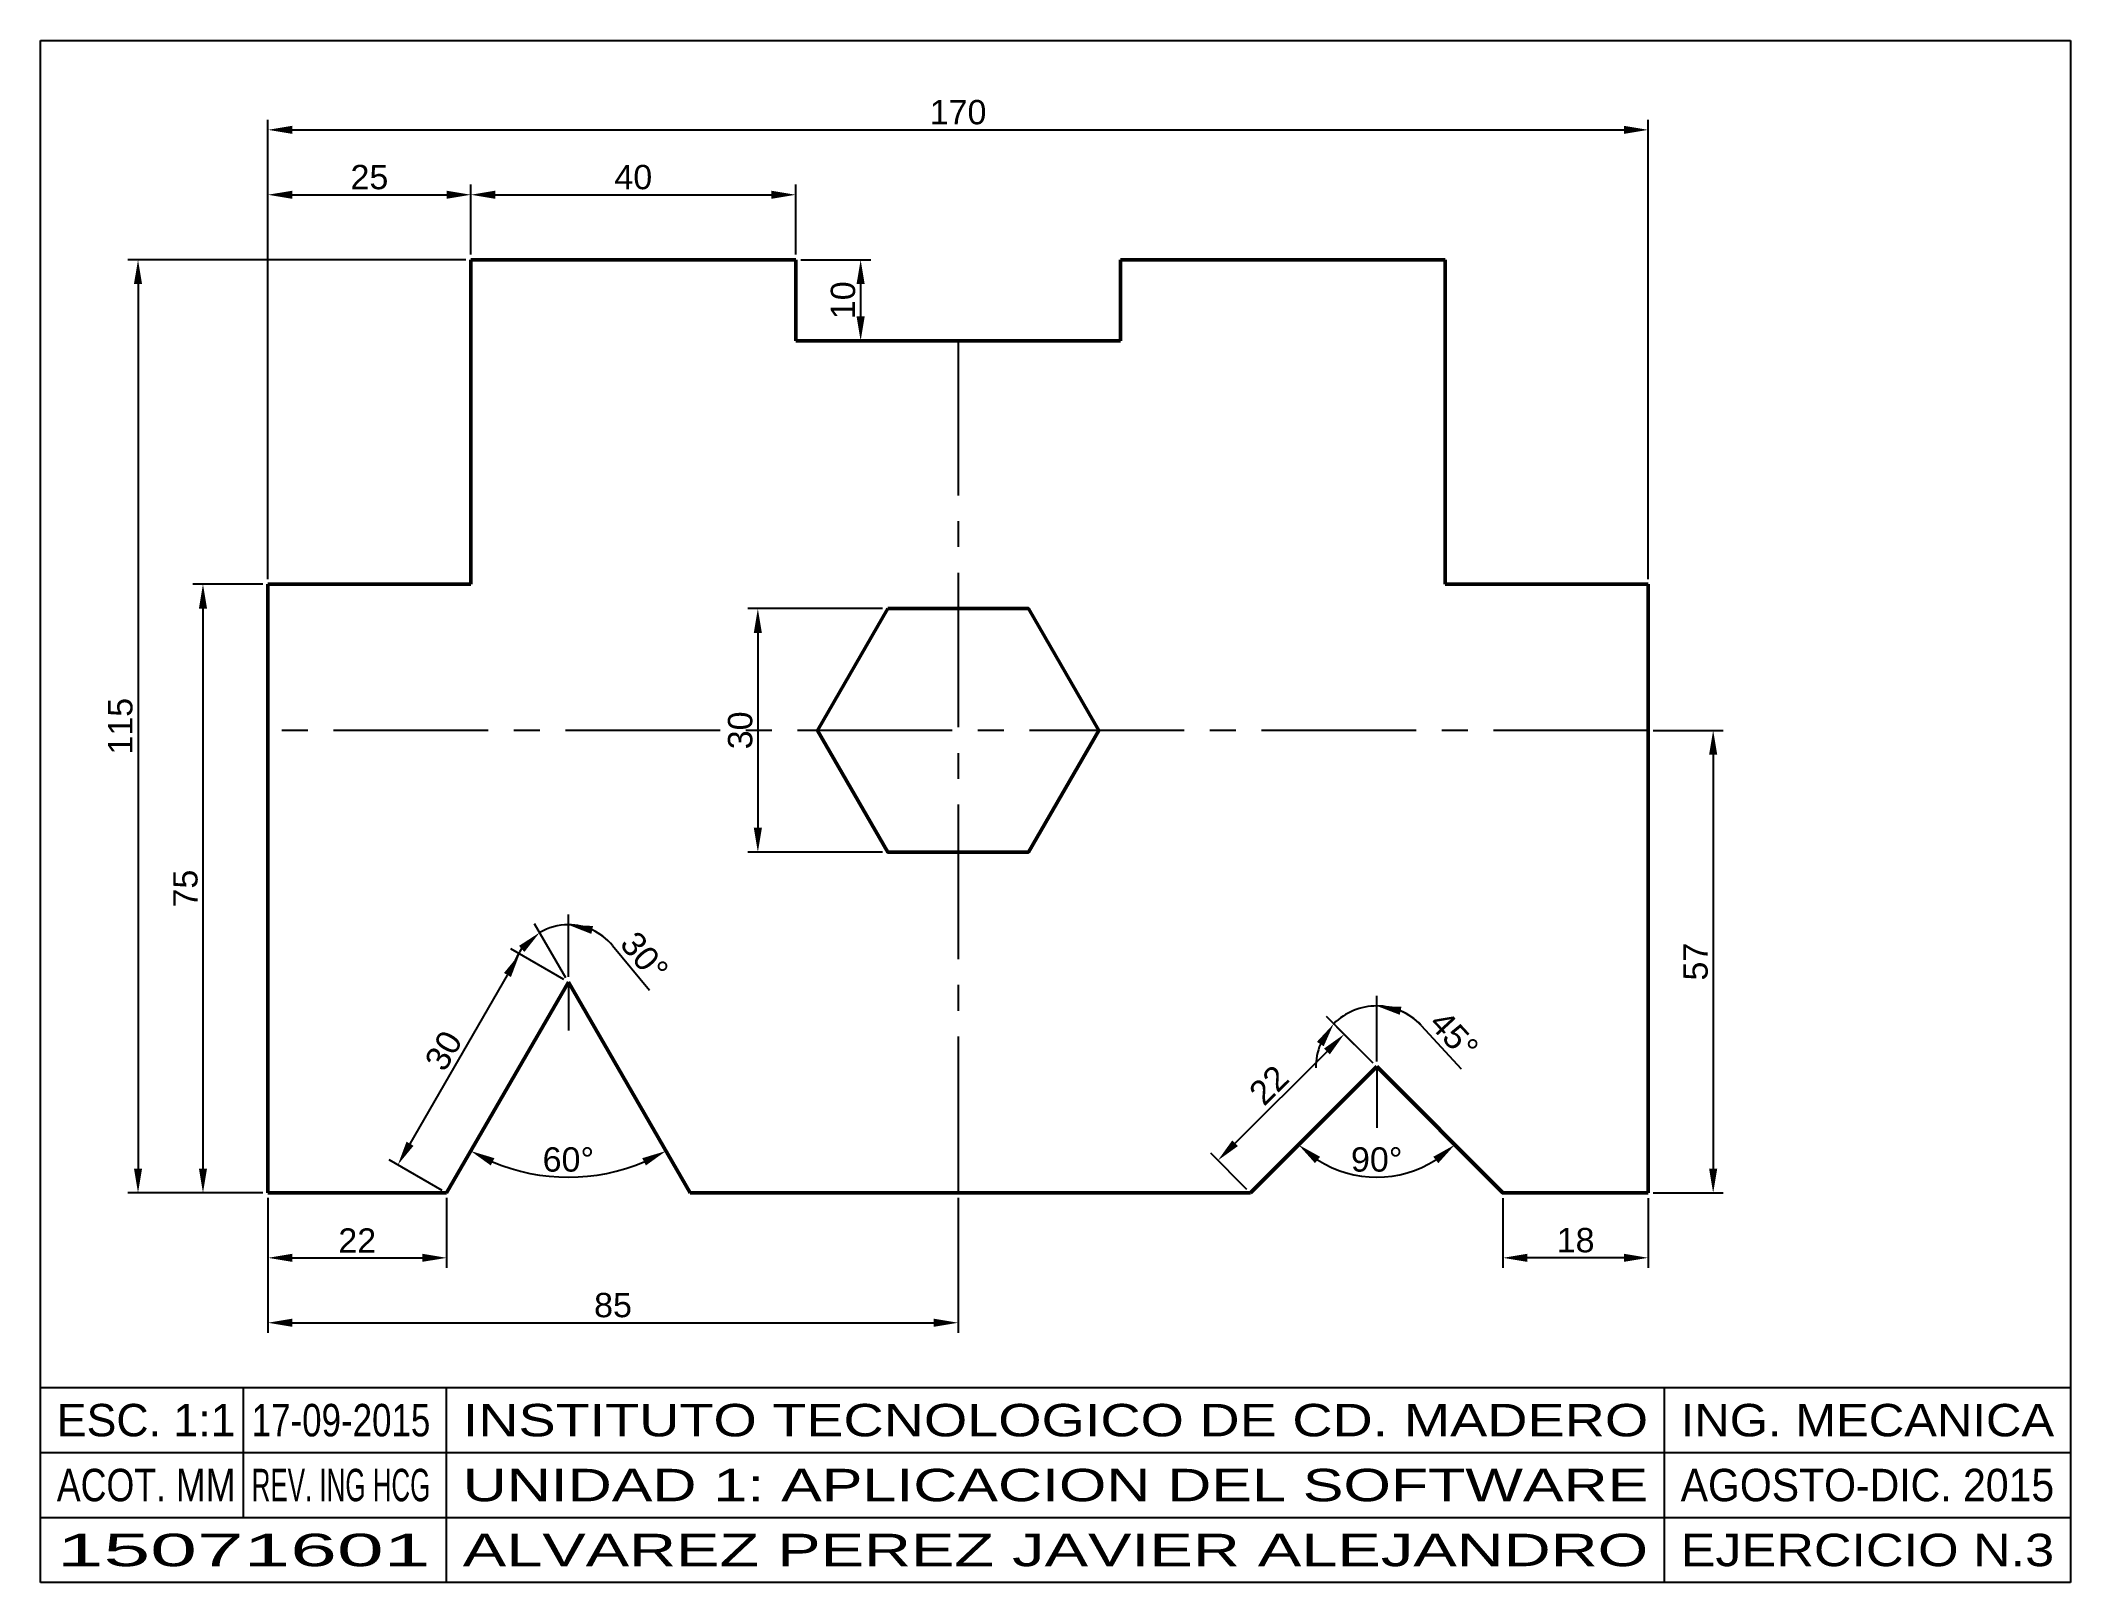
# Model space of a CAD drawing. Header units: millimetres. Extents: x 0 to 250, y 0 to 190.
import ezdxf
from ezdxf.enums import TextEntityAlignment as Align

# ---------------------------------------------------------------- set-up
doc = ezdxf.new("R2010")
doc.units = ezdxf.units.MM
doc.linetypes.add('CENTER2', pattern=[28.575, 19.05, -3.175, 3.175, -3.175])
doc.layers.get('0').update_dxf_attribs({"lineweight": 50})
for name, color, linetype in [('COTAS', 1, 'Continuous'), ('EJES', 4, 'CENTER2'), ('recuadro', 5, 'Continuous'), ('TEXTOS', 6, 'Continuous')]:
    doc.layers.add(name, color=color, linetype=linetype)
doc.styles.get("Standard").update_dxf_attribs({"font": 'ARIAL.TTF'})
doc.dimstyles.new('ISO-25', dxfattribs={"dimtxt": 3, "dimasz": 3, "dimexe": 1.25, "dimexo": 0.625, "dimtad": 1, "dimdec": 0, "dimtxsty": 'Standard', "dimcen": 2.5, "dimadec": 0, "dimazin": 0, "dimtfac": 1, "dimtdec": 0, "dimtmove": 0, "dimatfit": 3, "dimfxl": 1, "dimarcsym": 0})

# ---------------------------------------------------------------- blocks, each defined once
blk = doc.blocks.new('*D1')
at = {"layer": 'COTAS', "color": 0, "lineweight": -2, "transparency": 16777216}
for p, q in [((198.62, 105), (207.25, 105)), ((206, 102), (206, 51)), ((198.62, 48), (207.25, 48))]:
    blk.add_line(p, q, dxfattribs=at)
at = {"layer": 'COTAS', "color": 0, "transparency": 16777216}
for points in [[(205.5, 102), (206.5, 102), (206, 105)], [(205.5, 51), (206.5, 51), (206, 48)]]:
    blk.add_solid(points, dxfattribs=at)
at = {"layer": 'Defpoints', "color": 0, "transparency": 16777216}
for p in [(198, 105), (198, 48), (206, 48)]:
    blk.add_point(p, dxfattribs=at)
at = {"layer": 'COTAS', "color": 0, "transparency": 16777216, "insert": (203.85, 76.5), "char_height": 3, "attachment_point": 5, "rotation": 90}
blk.add_mtext('57', dxfattribs=at)
blk = doc.blocks.new('*D2')
at = {"layer": 'COTAS', "color": 0, "lineweight": -2, "transparency": 16777216}
for p, q in [((180.11, 47.37), (180.11, 38.75)), ((198, 47.37), (198, 38.75)), ((195, 40), (183.11, 40))]:
    blk.add_line(p, q, dxfattribs=at)
at = {"layer": 'COTAS', "color": 0, "transparency": 16777216}
for points in [[(183.11, 40.5), (183.11, 39.5), (180.11, 40)], [(195, 40.5), (195, 39.5), (198, 40)]]:
    blk.add_solid(points, dxfattribs=at)
at = {"layer": 'Defpoints', "color": 0, "transparency": 16777216}
for p in [(180.11, 48), (198, 48), (180.11, 40)]:
    blk.add_point(p, dxfattribs=at)
at = {"layer": 'COTAS', "color": 0, "transparency": 16777216, "insert": (189.06, 42.16), "char_height": 3, "attachment_point": 5}
blk.add_mtext('18', dxfattribs=at)
blk = doc.blocks.new('*D3')
at = {"layer": 'COTAS', "color": 0, "lineweight": -2, "transparency": 16777216}
for p, q in [((28, 47.38), (28, 30.75)), ((113, 47.38), (113, 30.75)), ((31, 32), (110, 32))]:
    blk.add_line(p, q, dxfattribs=at)
at = {"layer": 'COTAS', "color": 0, "transparency": 16777216}
for points in [[(31, 32.5), (31, 31.5), (28, 32)], [(110, 32.5), (110, 31.5), (113, 32)]]:
    blk.add_solid(points, dxfattribs=at)
at = {"layer": 'Defpoints', "color": 0, "transparency": 16777216}
for p in [(28, 48), (113, 48), (113, 32)]:
    blk.add_point(p, dxfattribs=at)
at = {"layer": 'COTAS', "color": 0, "transparency": 16777216, "insert": (70.5, 34.16), "char_height": 3, "attachment_point": 5}
blk.add_mtext('85', dxfattribs=at)
blk = doc.blocks.new('*D5')
at = {"layer": 'COTAS', "color": 0, "lineweight": -2, "transparency": 16777216}
for p, q in [((28, 47.38), (28, 38.75)), ((50, 47.38), (50, 38.75)), ((31, 40), (47, 40))]:
    blk.add_line(p, q, dxfattribs=at)
at = {"layer": 'COTAS', "color": 0, "transparency": 16777216}
for points in [[(31, 40.5), (31, 39.5), (28, 40)], [(47, 40.5), (47, 39.5), (50, 40)]]:
    blk.add_solid(points, dxfattribs=at)
at = {"layer": 'Defpoints', "color": 0, "transparency": 16777216}
for p in [(28, 48), (50, 48), (50, 40)]:
    blk.add_point(p, dxfattribs=at)
at = {"layer": 'COTAS', "color": 0, "transparency": 16777216, "insert": (39, 42.13), "char_height": 3, "attachment_point": 5}
blk.add_mtext('22', dxfattribs=at)
blk = doc.blocks.new('*D6')
at = {"layer": 'COTAS', "color": 0, "lineweight": -2, "transparency": 16777216}
for p, q in [((52.38, 163), (10.75, 163)), ((12, 160), (12, 51)), ((27.38, 48), (10.75, 48))]:
    blk.add_line(p, q, dxfattribs=at)
at = {"layer": 'COTAS', "color": 0, "transparency": 16777216}
for points in [[(11.5, 160), (12.5, 160), (12, 163)], [(11.5, 51), (12.5, 51), (12, 48)]]:
    blk.add_solid(points, dxfattribs=at)
at = {"layer": 'Defpoints', "color": 0, "transparency": 16777216}
for p in [(53, 163), (12, 48), (28, 48)]:
    blk.add_point(p, dxfattribs=at)
at = {"layer": 'COTAS', "color": 0, "transparency": 16777216, "insert": (9.84, 105.5), "char_height": 3, "attachment_point": 5, "rotation": 90}
blk.add_mtext('115', dxfattribs=at)
blk = doc.blocks.new('*D7')
at = {"layer": 'COTAS', "color": 0, "lineweight": -2, "transparency": 16777216}
for p, q in [((27.38, 123), (18.75, 123)), ((20, 120), (20, 51)), ((27.38, 48), (18.75, 48))]:
    blk.add_line(p, q, dxfattribs=at)
at = {"layer": 'COTAS', "color": 0, "transparency": 16777216}
for points in [[(19.5, 120), (20.5, 120), (20, 123)], [(19.5, 51), (20.5, 51), (20, 48)]]:
    blk.add_solid(points, dxfattribs=at)
at = {"layer": 'Defpoints', "color": 0, "transparency": 16777216}
for p in [(28, 123), (20, 48), (28, 48)]:
    blk.add_point(p, dxfattribs=at)
at = {"layer": 'COTAS', "color": 0, "transparency": 16777216, "insert": (17.85, 85.5), "char_height": 3, "attachment_point": 5, "rotation": 90}
blk.add_mtext('75', dxfattribs=at)
blk = doc.blocks.new('*D8')
at = {"layer": 'COTAS', "color": 0, "lineweight": -2, "transparency": 16777216}
for p, q in [((28, 123.62), (28, 180.25)), ((198, 123.62), (198, 180.25)), ((31, 179), (195, 179))]:
    blk.add_line(p, q, dxfattribs=at)
at = {"layer": 'COTAS', "color": 0, "transparency": 16777216}
for points in [[(31, 179.5), (31, 178.5), (28, 179)], [(195, 179.5), (195, 178.5), (198, 179)]]:
    blk.add_solid(points, dxfattribs=at)
at = {"layer": 'Defpoints', "color": 0, "transparency": 16777216}
for p in [(198, 179), (28, 123), (198, 123)]:
    blk.add_point(p, dxfattribs=at)
at = {"layer": 'COTAS', "color": 0, "transparency": 16777216, "insert": (113, 181.16), "char_height": 3, "attachment_point": 5}
blk.add_mtext('170', dxfattribs=at)
blk = doc.blocks.new('*D9')
at = {"layer": 'COTAS', "color": 0, "lineweight": -2, "transparency": 16777216}
for p, q in [((28, 123.62), (28, 172.25)), ((31, 171), (50, 171)), ((53, 163.62), (53, 172.25))]:
    blk.add_line(p, q, dxfattribs=at)
at = {"layer": 'COTAS', "color": 0, "transparency": 16777216}
for points in [[(31, 171.5), (31, 170.5), (28, 171)], [(50, 171.5), (50, 170.5), (53, 171)]]:
    blk.add_solid(points, dxfattribs=at)
at = {"layer": 'Defpoints', "color": 0, "transparency": 16777216}
for p in [(53, 171), (53, 163), (28, 123)]:
    blk.add_point(p, dxfattribs=at)
at = {"layer": 'COTAS', "color": 0, "transparency": 16777216, "insert": (40.5, 173.16), "char_height": 3, "attachment_point": 5}
blk.add_mtext('25', dxfattribs=at)
blk = doc.blocks.new('*D10')
at = {"layer": 'COTAS', "color": 0, "lineweight": -2, "transparency": 16777216}
for p, q in [((53, 163.62), (53, 172.25)), ((56, 171), (90, 171)), ((93, 163.62), (93, 172.25))]:
    blk.add_line(p, q, dxfattribs=at)
at = {"layer": 'COTAS', "color": 0, "transparency": 16777216}
for points in [[(56, 171.5), (56, 170.5), (53, 171)], [(90, 171.5), (90, 170.5), (93, 171)]]:
    blk.add_solid(points, dxfattribs=at)
at = {"layer": 'Defpoints', "color": 0, "transparency": 16777216}
for p in [(93, 171), (53, 163), (93, 163)]:
    blk.add_point(p, dxfattribs=at)
at = {"layer": 'COTAS', "color": 0, "transparency": 16777216, "insert": (73, 173.16), "char_height": 3, "attachment_point": 5}
blk.add_mtext('40', dxfattribs=at)
blk = doc.blocks.new('*D11')
at = {"layer": 'COTAS', "color": 0, "lineweight": -2, "transparency": 16777216}
for p, q in [((93.62, 163), (102.25, 163)), ((101, 160), (101, 156)), ((93.62, 153), (102.25, 153))]:
    blk.add_line(p, q, dxfattribs=at)
at = {"layer": 'COTAS', "color": 0, "transparency": 16777216}
for points in [[(100.5, 160), (101.5, 160), (101, 163)], [(100.5, 156), (101.5, 156), (101, 153)]]:
    blk.add_solid(points, dxfattribs=at)
at = {"layer": 'Defpoints', "color": 0, "transparency": 16777216}
for p in [(93, 163), (93, 153), (101, 153)]:
    blk.add_point(p, dxfattribs=at)
at = {"layer": 'COTAS', "color": 0, "transparency": 16777216, "insert": (98.84, 158), "char_height": 3, "attachment_point": 5, "rotation": 90}
blk.add_mtext('10', dxfattribs=at)
blk = doc.blocks.new('*D12')
at = {"layer": 'COTAS', "color": 0, "lineweight": -2, "transparency": 16777216}
for p, q in [((103.71, 120), (87.09, 120)), ((88.34, 117), (88.34, 93)), ((103.71, 90), (87.09, 90))]:
    blk.add_line(p, q, dxfattribs=at)
at = {"layer": 'COTAS', "color": 0, "transparency": 16777216}
for points in [[(87.84, 117), (88.84, 117), (88.34, 120)], [(87.84, 93), (88.84, 93), (88.34, 90)]]:
    blk.add_solid(points, dxfattribs=at)
at = {"layer": 'Defpoints', "color": 0, "transparency": 16777216}
for p in [(104.34, 120), (88.34, 90), (104.34, 90)]:
    blk.add_point(p, dxfattribs=at)
at = {"layer": 'COTAS', "color": 0, "transparency": 16777216, "insert": (86.18, 105), "char_height": 3, "attachment_point": 5, "rotation": 90}
blk.add_mtext('30', dxfattribs=at)
blk = doc.blocks.new('*D14')
at = {"layer": 'COTAS', "color": 0, "lineweight": -2, "transparency": 16777216}
for p, q in [((64.46, 74.29), (57.92, 78.07)), ((45.5, 54.06), (57.5, 74.85)), ((49.46, 48.31), (42.92, 52.09))]:
    blk.add_line(p, q, dxfattribs=at)
at = {"layer": 'COTAS', "color": 0, "transparency": 16777216}
for points in [[(57.07, 75.1), (57.93, 74.6), (59, 77.44)], [(45.07, 54.31), (45.93, 53.81), (44, 51.46)]]:
    blk.add_solid(points, dxfattribs=at)
at = {"layer": 'Defpoints', "color": 0, "transparency": 16777216}
for p in [(59, 77.44), (65, 73.98), (50, 48)]:
    blk.add_point(p, dxfattribs=at)
at = {"layer": 'COTAS', "color": 0, "transparency": 16777216, "insert": (49.63, 65.53), "char_height": 3, "attachment_point": 5, "rotation": 60}
blk.add_mtext('30', dxfattribs=at)
blk = doc.blocks.new('*D15')
at = {"layer": 'COTAS', "color": 0, "lineweight": -2, "transparency": 16777216}
for p, q in [((164.11, 64), (159.67, 68.44)), ((147.12, 54.12), (158.44, 65.44)), ((148.56, 48.44), (144.12, 52.88))]:
    blk.add_line(p, q, dxfattribs=at)
at = {"layer": 'COTAS', "color": 0, "transparency": 16777216}
for points in [[(158.08, 65.79), (158.79, 65.08), (160.56, 67.56)], [(146.77, 54.47), (147.47, 53.77), (145, 52)]]:
    blk.add_solid(points, dxfattribs=at)
at = {"layer": 'Defpoints', "color": 0, "transparency": 16777216}
for p in [(160.56, 67.56), (164.56, 63.56), (149, 48)]:
    blk.add_point(p, dxfattribs=at)
at = {"layer": 'COTAS', "color": 0, "transparency": 16777216, "insert": (151.27, 61.29), "char_height": 3, "attachment_point": 5, "rotation": 45}
blk.add_mtext('22', dxfattribs=at)
blk = doc.blocks.new('*D20')
at = {"layer": 'COTAS', "color": 0, "lineweight": -2, "transparency": 16777216}
blk.add_arc((65, 73.98), 24.04, 247.1556, 292.8444, dxfattribs=at)
at = {"layer": 'COTAS', "color": 0, "transparency": 16777216}
for points in [[(55.45, 51.38), (55.89, 52.28), (52.98, 53.16)], [(74.11, 52.28), (74.55, 51.38), (77.02, 53.16)]]:
    blk.add_solid(points, dxfattribs=at)
at = {"layer": 'Defpoints', "color": 0, "transparency": 16777216}
for p in [(65, 73.98), (65, 73.98), (60.83, 50.31), (50, 48), (80, 48)]:
    blk.add_point(p, dxfattribs=at)
at = {"layer": 'COTAS', "color": 0, "transparency": 16777216, "insert": (65, 52.1), "char_height": 3, "attachment_point": 5}
blk.add_mtext('60°', dxfattribs=at)
blk = doc.blocks.new('*D21')
at = {"layer": 'COTAS', "color": 0, "lineweight": -2, "transparency": 16777216}
blk.add_arc((164.56, 63.56), 13.61, 237.6544, 302.3456, dxfattribs=at)
at = {"layer": 'COTAS', "color": 0, "transparency": 16777216}
for points in [[(156.96, 51.67), (157.59, 52.45), (154.93, 53.93)], [(171.53, 52.45), (172.15, 51.67), (174.18, 53.93)]]:
    blk.add_solid(points, dxfattribs=at)
at = {"layer": 'Defpoints', "color": 0, "transparency": 16777216}
for p in [(164.56, 63.56), (164.56, 63.56), (161.03, 50.41), (149, 48), (180.11, 48)]:
    blk.add_point(p, dxfattribs=at)
at = {"layer": 'COTAS', "color": 0, "transparency": 16777216, "insert": (164.56, 52.1), "char_height": 3, "attachment_point": 5}
blk.add_mtext('90°', dxfattribs=at)
blk = doc.blocks.new('*D22')
at = {"layer": 'COTAS', "color": 0, "lineweight": -2, "transparency": 16777216}
for p, q in [((164.56, 64.18), (164.56, 72.29)), ((164.11, 64), (158.38, 69.73)), ((170.05, 68.63), (174.98, 63.3))]:
    blk.add_line(p, q, dxfattribs=at)
for start, end in [(90, 135), (42.7259, 90), (43.742, 66.871), (158.129, 181.258)]:
    blk.add_arc((164.56, 63.56), 7.48, start, end, dxfattribs=at)
at = {"layer": 'COTAS', "color": 0, "transparency": 16777216}
for points in [[(167.4, 69.95), (167.6, 70.93), (164.56, 71.04)], [(157.2, 66.62), (158.03, 66.07), (159.27, 68.85)]]:
    blk.add_solid(points, dxfattribs=at)
at = {"layer": 'Defpoints', "color": 0, "transparency": 16777216}
for p in [(160.82, 70.04), (164.56, 63.56), (164.56, 63.56), (164.56, 56), (180.11, 48)]:
    blk.add_point(p, dxfattribs=at)
at = {"layer": 'COTAS', "color": 0, "transparency": 16777216, "insert": (174.09, 67.43), "char_height": 3, "attachment_point": 5, "rotation": 312.7259}
blk.add_mtext('45°', dxfattribs=at)
blk = doc.blocks.new('*D24')
at = {"layer": 'COTAS', "color": 0, "lineweight": -2, "transparency": 16777216}
for p, q in [((64.69, 74.52), (60.85, 81.17)), ((65, 74.61), (65, 82.29)), ((70.43, 78.48), (74.98, 72.99))]:
    blk.add_line(p, q, dxfattribs=at)
for start, end in [(90, 120), (39.6707, 90), (40.8985, 65.4493), (144.5507, 169.1015)]:
    blk.add_arc((65, 73.98), 7.06, start, end, dxfattribs=at)
at = {"layer": 'COTAS', "color": 0, "transparency": 16777216}
for points in [[(58.92, 78.44), (59.59, 77.7), (61.47, 80.09)], [(67.83, 79.91), (68.04, 80.89), (65, 81.04)]]:
    blk.add_solid(points, dxfattribs=at)
at = {"layer": 'Defpoints', "color": 0, "transparency": 16777216}
for p in [(62.59, 80.61), (65, 73.98), (65, 73.98), (65, 68), (80, 48)]:
    blk.add_point(p, dxfattribs=at)
at = {"layer": 'COTAS', "color": 0, "transparency": 16777216, "insert": (74.37, 77.12), "char_height": 3, "attachment_point": 5, "rotation": 309.6707}
blk.add_mtext('30°', dxfattribs=at)

msp = doc.modelspace()

# ---------------------------------------------------------------- linework, layer by layer
for p, q in [((53, 123), (53, 163)), ((53, 163), (93, 163)), ((93, 163), (93, 153)), ((133, 153), (133, 163)), ((133, 163), (173, 163)), ((173, 163), (173, 123)), ((93, 153), (133, 153)), ((28, 48), (28, 123)), ((28, 123), (53, 123)), ((173, 123), (198, 123)), ((198, 123), (198, 48)), ((198, 48), (198, 105)), ((50, 48), (65, 73.98)), ((65, 73.98), (80, 48)), ((149, 48), (164.56, 63.56)), ((164.56, 63.56), (180.11, 48)), ((50, 48), (28, 48)), ((80, 48), (149, 48)), ((198, 48), (180, 48))]:
    msp.add_line(p, q)
msp.add_lwpolyline([(104.34, 120), (95.68, 105), (104.34, 90), (121.66, 90), (130.32, 105), (121.66, 120)], close=True)
at = {"layer": 'COTAS'}
for p, q in [((65, 73.98), (65, 68)), ((164.56, 63.56), (164.56, 56))]:
    msp.add_line(p, q, dxfattribs=at)
at = {"layer": 'EJES'}
for p, q in [((113, 153), (113, 48)), ((198, 105), (28, 105))]:
    msp.add_line(p, q, dxfattribs=at)
at = {"layer": 'recuadro'}
for p, q in [((0, 0), (0, 190)), ((0, 190), (250, 190)), ((250, 190), (250, 0)), ((0, 24), (250, 24)), ((25, 8), (25, 24)), ((50, 0), (50, 24)), ((200, 0), (200, 24)), ((0, 16), (250, 16)), ((0, 8), (250, 8)), ((250, 0), (0, 0)), ((50, 0), (50, 0)), ((50, 0), (50, 0))]:
    msp.add_line(p, q, dxfattribs=at)

# ---------------------------------------------------------------- texts
at = {"layer": 'TEXTOS'}
for s, width, p, p2 in [('ESC. 1:1', 0.983773, (2, 18), (24, 18)), ('17-09-2015', 0.769664, (26, 18), (48, 18)), ('INSTITUTO TECNOLOGICO DE CD. MADERO', 1.227862, (52, 18), (198, 18)), ('ING. MECANICA', 1.08126, (202, 18), (248, 18)), ('ACOT. MM', 0.787479, (2, 10), (24, 10)), ('REV. ING HCG', 0.571439, (26, 10), (48, 10)), ('UNIDAD 1: APLICACION DEL SOFTWARE', 1.343468, (52, 10), (198, 10)), ('AGOSTO-DIC. 2015', 0.903241, (202, 10), (248, 10)), ('15071601', 1.850198, (2, 2), (48, 2)), ('ALVAREZ PEREZ JAVIER ALEJANDRO', 1.433443, (52, 2), (198, 2)), ('EJERCICIO N.3', 1.148433, (202, 2), (248, 2))]:
    msp.add_text(s, height=4, dxfattribs=dict(at, width=width)).set_placement(p, p2, align=Align.FIT)

# ---------------------------------------------------------------- dimensions: what is measured, and where the dimension line sits
at = {"layer": 'COTAS'}
for base, p1, p2, picture, middle in [((198, 179), (28, 123), (198, 123), '*D8', (113, 181.16)), ((53, 171), (28, 123), (53, 163), '*D9', (40.5, 173.16)), ((93, 171), (53, 163), (93, 163), '*D10', (73, 173.16)), ((113, 32), (28, 48), (113, 48), '*D3', (70.5, 34.16)), ((50, 40), (28, 48), (50, 48), '*D5', (39, 42.13)), ((180.11, 40), (198, 48), (180.11, 48), '*D2', (189.06, 42.16))]:
    dim = msp.add_linear_dim(base=base, p1=p1, p2=p2, dimstyle='ISO-25', dxfattribs=at)
    dim.commit()
    dim.dimension.update_dxf_attribs({"geometry": picture, "text_midpoint": middle})
for base, p1, p2, picture, middle in [((12, 48), (53, 163), (28, 48), '*D6', (9.84, 105.5)), ((101, 153), (93, 163), (93, 153), '*D11', (98.84, 158)), ((20, 48), (28, 123), (28, 48), '*D7', (17.85, 85.5)), ((88.34, 90), (104.34, 120), (104.34, 90), '*D12', (86.18, 105)), ((206, 48), (198, 105), (198, 48), '*D1', (203.85, 76.5))]:
    dim = msp.add_linear_dim(base=base, p1=p1, p2=p2, angle=90, dimstyle='ISO-25', dxfattribs=at)
    dim.commit()
    dim.dimension.update_dxf_attribs({"geometry": picture, "text_midpoint": middle})
for base, line1, line2, picture, middle in [((62.59, 80.61), ((65, 73.98), (80, 48)), ((65, 73.98), (65, 68)), '*D24', (74.37, 77.12)), ((60.83, 50.31), ((65, 73.98), (80, 48)), ((50, 48), (65, 73.98)), '*D20', (65, 52.1)), ((160.82, 70.04), ((164.56, 63.56), (180.11, 48)), ((164.56, 63.56), (164.56, 56)), '*D22', (174.09, 67.43)), ((161.03, 50.41), ((164.56, 63.56), (180.11, 48)), ((149, 48), (164.56, 63.56)), '*D21', (164.56, 52.1))]:
    dim = msp.add_angular_dim_2l(base=base, line1=line1, line2=line2, dimstyle='ISO-25', dxfattribs=at)
    dim.commit()
    dim.dimension.update_dxf_attribs({"geometry": picture, "text_midpoint": middle})
for p1, p2, distance, picture, middle in [((50, 48), (65, 73.98), 6.93, '*D14', (49.63, 65.53)), ((149, 48), (164.56, 63.56), 5.66, '*D15', (151.27, 61.29))]:
    dim = msp.add_aligned_dim(p1=p1, p2=p2, distance=distance, dimstyle='ISO-25', dxfattribs=at)
    dim.commit()
    dim.dimension.update_dxf_attribs({"geometry": picture, "text_midpoint": middle})

doc.saveas('drawing.dxf')
